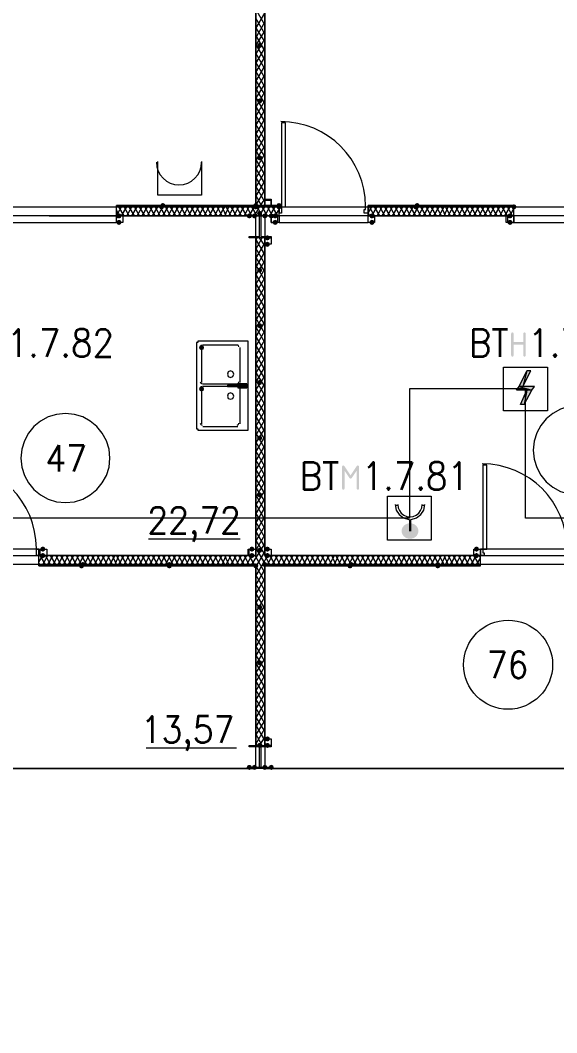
# Model space of a CAD drawing. Header units: millimetres. Extents: x 0 to 420, y 0 to 297.
# Drawn here: x 331.62 to 349.22, y 160.63 to 193.82 of the extents above; entities that cross this region are included whole.
import ezdxf

# ---------------------------------------------------------------- set-up
doc = ezdxf.new("R2010")
doc.units = ezdxf.units.MM
doc.styles.get("Standard").update_dxf_attribs({"font": 'STANDARD'})

msp = doc.modelspace()

# ---------------------------------------------------------------- hatches: boundary and pattern name
for color, points in [(7, [(339.555667, 192.997667), (339.530796, 192.937871), (339.471, 192.913), (339.411204, 192.937871), (339.386333, 192.997667), (339.411204, 193.057462), (339.471, 193.082333), (339.530796, 193.057463)]), (7, [(339.555667, 191.177333), (339.530796, 191.117537), (339.471, 191.092667), (339.411204, 191.117537), (339.386333, 191.177333), (339.411204, 191.237129), (339.471, 191.262), (339.530796, 191.237129)]), (7, [(339.555667, 189.314667), (339.530796, 189.254871), (339.471, 189.23), (339.411204, 189.254871), (339.386333, 189.314667), (339.411204, 189.374462), (339.471, 189.399333), (339.530796, 189.374463)]), (254, [(336.338333, 187.706), (336.313463, 187.646204), (336.253667, 187.621333), (336.193871, 187.646204), (336.169, 187.706), (336.193871, 187.765796), (336.253667, 187.790667), (336.313462, 187.765796)]), (254, [(336.380667, 187.748333), (336.355796, 187.688538), (336.296, 187.663667), (336.236204, 187.688538), (336.211333, 187.748333), (336.236204, 187.808129), (336.296, 187.833), (336.355796, 187.808129)]), (254, [(339.428667, 187.748333), (339.403796, 187.688538), (339.344, 187.663667), (339.284204, 187.688538), (339.259333, 187.748333), (339.284204, 187.808129), (339.344, 187.833), (339.403796, 187.808129)]), (254, [(339.428667, 187.748333), (339.403796, 187.688538), (339.344, 187.663667), (339.284204, 187.688538), (339.259333, 187.748333), (339.284204, 187.808129), (339.344, 187.833), (339.403796, 187.808129)]), (254, [(339.428667, 187.706), (339.403796, 187.646204), (339.344, 187.621333), (339.284204, 187.646204), (339.259333, 187.706), (339.284204, 187.765796), (339.344, 187.790667), (339.403796, 187.765796)]), (254, [(339.428667, 187.706), (339.403796, 187.646204), (339.344, 187.621333), (339.284204, 187.646204), (339.259333, 187.706), (339.284204, 187.765796), (339.344, 187.790667), (339.403796, 187.765796)]), (7, [(339.555667, 187.494333), (339.530796, 187.434537), (339.471, 187.409667), (339.411204, 187.434537), (339.386333, 187.494333), (339.411204, 187.554129), (339.471, 187.579), (339.530796, 187.554129)]), (254, [(340.190667, 187.748333), (340.165796, 187.688538), (340.106, 187.663667), (340.046204, 187.688538), (340.021333, 187.748333), (340.046204, 187.808129), (340.106, 187.833), (340.165796, 187.808129)]), (254, [(340.190667, 187.706), (340.165796, 187.646204), (340.106, 187.621333), (340.046204, 187.646204), (340.021333, 187.706), (340.046204, 187.765796), (340.106, 187.790667), (340.165796, 187.765796)]), (254, [(344.678, 187.706), (344.653129, 187.646204), (344.593333, 187.621333), (344.533537, 187.646204), (344.508667, 187.706), (344.533537, 187.765796), (344.593333, 187.790667), (344.653129, 187.765796)]), (254, [(344.720333, 187.748333), (344.695462, 187.688538), (344.635667, 187.663667), (344.575871, 187.688538), (344.551, 187.748333), (344.575871, 187.808129), (344.635667, 187.833), (344.695462, 187.808129)]), (254, [(347.895333, 187.706), (347.870463, 187.646204), (347.810667, 187.621333), (347.750871, 187.646204), (347.726, 187.706), (347.750871, 187.765796), (347.810667, 187.790667), (347.870462, 187.765796)]), (7, [(334.941333, 187.409667), (334.916462, 187.349871), (334.856667, 187.325), (334.796871, 187.349871), (334.772, 187.409667), (334.796871, 187.469462), (334.856667, 187.494333), (334.916462, 187.469463)]), (7, [(334.941333, 187.198), (334.916462, 187.138204), (334.856667, 187.113333), (334.796871, 187.138204), (334.772, 187.198), (334.796871, 187.257796), (334.856667, 187.282667), (334.916462, 187.257796)]), (7, [(339.217, 187.409667), (339.192129, 187.349871), (339.132333, 187.325), (339.072538, 187.349871), (339.047667, 187.409667), (339.072537, 187.469462), (339.132333, 187.494333), (339.192129, 187.469463)]), (7, [(339.386333, 187.409667), (339.361463, 187.349871), (339.301667, 187.325), (339.241871, 187.349871), (339.217, 187.409667), (339.241871, 187.469462), (339.301667, 187.494333), (339.361462, 187.469463)]), (7, [(339.725, 187.409667), (339.700129, 187.349871), (339.640333, 187.325), (339.580537, 187.349871), (339.555667, 187.409667), (339.580537, 187.469462), (339.640333, 187.494333), (339.700129, 187.469463)]), (7, [(339.936667, 187.409667), (339.911796, 187.349871), (339.852, 187.325), (339.792204, 187.349871), (339.767333, 187.409667), (339.792204, 187.469462), (339.852, 187.494333), (339.911796, 187.469463)]), (7, [(340.063667, 187.409667), (340.038796, 187.349871), (339.979, 187.325), (339.919204, 187.349871), (339.894333, 187.409667), (339.919204, 187.469462), (339.979, 187.494333), (340.038796, 187.469463)]), (7, [(340.063667, 187.198), (340.038796, 187.138204), (339.979, 187.113333), (339.919204, 187.138204), (339.894333, 187.198), (339.919204, 187.257796), (339.979, 187.282667), (340.038796, 187.257796)]), (7, [(343.238667, 187.409667), (343.213796, 187.349871), (343.154, 187.325), (343.094204, 187.349871), (343.069333, 187.409667), (343.094204, 187.469462), (343.154, 187.494333), (343.213796, 187.469463)]), (7, [(343.238667, 187.198), (343.213796, 187.138204), (343.154, 187.113333), (343.094204, 187.138204), (343.069333, 187.198), (343.094204, 187.257796), (343.154, 187.282667), (343.213796, 187.257796)]), (7, [(347.768333, 187.409667), (347.743462, 187.349871), (347.683667, 187.325), (347.623871, 187.349871), (347.599, 187.409667), (347.623871, 187.469462), (347.683667, 187.494333), (347.743462, 187.469463)]), (7, [(347.768333, 187.198), (347.743462, 187.138204), (347.683667, 187.113333), (347.623871, 187.138204), (347.599, 187.198), (347.623871, 187.257796), (347.683667, 187.282667), (347.743462, 187.257796)]), (7, [(339.809667, 186.69), (339.784796, 186.630204), (339.725, 186.605333), (339.665204, 186.630204), (339.640333, 186.69), (339.665204, 186.749796), (339.725, 186.774667), (339.784796, 186.749796)]), (7, [(339.809667, 186.478333), (339.784796, 186.418537), (339.725, 186.393667), (339.665204, 186.418537), (339.640333, 186.478333), (339.665204, 186.538129), (339.725, 186.563), (339.784796, 186.538129)]), (7, [(339.555667, 185.631667), (339.530796, 185.571871), (339.471, 185.547), (339.411204, 185.571871), (339.386333, 185.631667), (339.411204, 185.691462), (339.471, 185.716333), (339.530796, 185.691463)]), (7, [(339.555667, 183.811333), (339.530796, 183.751537), (339.471, 183.726667), (339.411204, 183.751537), (339.386333, 183.811333), (339.411204, 183.871129), (339.471, 183.896), (339.530796, 183.871129)]), (7, [(347.720708, 182.83502), (347.720708, 183.5516), (347.730698, 183.581366), (347.760946, 183.591287), (347.790712, 183.581366), (347.800634, 183.5516), (347.800634, 183.272685), (348.118685, 183.272685), (348.118685, 183.5516), (348.128607, 183.581366), (348.158372, 183.591287), (348.188414, 183.581366), (348.198611, 183.5516), (348.198611, 182.83502), (348.188414, 182.805254), (348.158372, 182.795333), (348.128607, 182.805254), (348.118685, 182.83502), (348.118685, 183.19331), (347.800634, 183.19331), (347.800634, 182.83502), (347.790712, 182.805254), (347.760946, 182.795333), (347.730698, 182.805254)]), (7, [(337.650667, 183.091667), (337.625796, 183.031871), (337.566, 183.007), (337.506204, 183.031871), (337.481333, 183.091667), (337.506204, 183.151462), (337.566, 183.176333), (337.625796, 183.151463)]), (7, [(339.555667, 181.948667), (339.530796, 181.888871), (339.471, 181.864), (339.411204, 181.888871), (339.386333, 181.948667), (339.411204, 182.008462), (339.471, 182.033333), (339.530796, 182.008463)]), (7, [(337.650667, 181.737), (337.625796, 181.677204), (337.566, 181.652333), (337.506204, 181.677204), (337.481333, 181.737), (337.506204, 181.796796), (337.566, 181.821667), (337.625796, 181.796796)]), (7, [(339.555667, 180.128333), (339.530796, 180.068537), (339.471, 180.043667), (339.411204, 180.068537), (339.386333, 180.128333), (339.411204, 180.188129), (339.471, 180.213), (339.530796, 180.188129)]), (7, [(342.692632, 179.230954), (342.722398, 179.221032), (342.73232, 179.191267), (342.73232, 178.474687), (342.722398, 178.444921), (342.692632, 178.434999), (342.662866, 178.444921), (342.652945, 178.474687), (342.652945, 179.060077), (342.490336, 178.816991), (342.453956, 178.793289), (342.416473, 178.816991), (342.254967, 179.060077), (342.254967, 178.474687), (342.245045, 178.444921), (342.21528, 178.434999), (342.185032, 178.444921), (342.175041, 178.474687), (342.175041, 179.191267), (342.185032, 179.221032), (342.21528, 179.230954), (342.250006, 179.21111), (342.453956, 178.905186), (342.659008, 179.213315)]), (7, [(339.555667, 178.265667), (339.530796, 178.205871), (339.471, 178.181), (339.411204, 178.205871), (339.386333, 178.265667), (339.411204, 178.325462), (339.471, 178.350333), (339.530796, 178.325463)]), (7, [(332.443667, 176.487667), (332.418796, 176.427871), (332.359, 176.403), (332.299204, 176.427871), (332.274333, 176.487667), (332.299204, 176.547462), (332.359, 176.572333), (332.418796, 176.547463)]), (7, [(339.301667, 176.487667), (339.276796, 176.427871), (339.217, 176.403), (339.157204, 176.427871), (339.132333, 176.487667), (339.157204, 176.547462), (339.217, 176.572333), (339.276796, 176.547463)]), (7, [(339.809667, 176.487667), (339.784796, 176.427871), (339.725, 176.403), (339.665204, 176.427871), (339.640333, 176.487667), (339.665204, 176.547462), (339.725, 176.572333), (339.784796, 176.547463)]), (7, [(346.667667, 176.487667), (346.642796, 176.427871), (346.583, 176.403), (346.523204, 176.427871), (346.498333, 176.487667), (346.523204, 176.547462), (346.583, 176.572333), (346.642796, 176.547463)]), (7, [(332.443667, 176.276), (332.418796, 176.216204), (332.359, 176.191333), (332.299204, 176.216204), (332.274333, 176.276), (332.299204, 176.335796), (332.359, 176.360667), (332.418796, 176.335796)]), (7, [(339.301667, 176.276), (339.276796, 176.216204), (339.217, 176.191333), (339.157204, 176.216204), (339.132333, 176.276), (339.157204, 176.335796), (339.217, 176.360667), (339.276796, 176.335796)]), (7, [(339.555667, 176.445333), (339.530796, 176.385537), (339.471, 176.360667), (339.411204, 176.385537), (339.386333, 176.445333), (339.411204, 176.505129), (339.471, 176.53), (339.530796, 176.505129)]), (7, [(339.809667, 176.276), (339.784796, 176.216204), (339.725, 176.191333), (339.665204, 176.216204), (339.640333, 176.276), (339.665204, 176.335796), (339.725, 176.360667), (339.784796, 176.335796)]), (7, [(346.667667, 176.276), (346.642796, 176.216204), (346.583, 176.191333), (346.523204, 176.216204), (346.498333, 176.276), (346.523204, 176.335796), (346.583, 176.360667), (346.642796, 176.335796)]), (254, [(333.713667, 175.937333), (333.688796, 175.877537), (333.629, 175.852667), (333.569204, 175.877537), (333.544333, 175.937333), (333.569204, 175.997129), (333.629, 176.022), (333.688796, 175.997129)]), (254, [(333.756, 175.979667), (333.731129, 175.919871), (333.671333, 175.895), (333.611537, 175.919871), (333.586667, 175.979667), (333.611537, 176.039462), (333.671333, 176.064333), (333.731129, 176.039463)]), (254, [(336.592333, 175.979667), (336.567462, 175.919871), (336.507667, 175.895), (336.447871, 175.919871), (336.423, 175.979667), (336.447871, 176.039462), (336.507667, 176.064333), (336.567462, 176.039463)]), (254, [(336.592333, 175.937333), (336.567462, 175.877537), (336.507667, 175.852667), (336.447871, 175.877537), (336.423, 175.937333), (336.447871, 175.997129), (336.507667, 176.022), (336.567462, 175.997129)]), (254, [(339.428667, 175.937333), (339.403796, 175.877537), (339.344, 175.852667), (339.284204, 175.877537), (339.259333, 175.937333), (339.284204, 175.997129), (339.344, 176.022), (339.403796, 175.997129)]), (254, [(339.725, 175.979667), (339.700129, 175.919871), (339.640333, 175.895), (339.580537, 175.919871), (339.555667, 175.979667), (339.580537, 176.039462), (339.640333, 176.064333), (339.700129, 176.039463)]), (254, [(339.725, 175.979667), (339.700129, 175.919871), (339.640333, 175.895), (339.580537, 175.919871), (339.555667, 175.979667), (339.580537, 176.039462), (339.640333, 176.064333), (339.700129, 176.039463)]), (254, [(342.519, 175.937333), (342.494129, 175.877537), (342.434333, 175.852667), (342.374537, 175.877537), (342.349667, 175.937333), (342.374537, 175.997129), (342.434333, 176.022), (342.494129, 175.997129)]), (254, [(342.561333, 175.979667), (342.536462, 175.919871), (342.476667, 175.895), (342.416871, 175.919871), (342.392, 175.979667), (342.416871, 176.039462), (342.476667, 176.064333), (342.536462, 176.039463)]), (254, [(345.397667, 175.979667), (345.372796, 175.919871), (345.313, 175.895), (345.253204, 175.919871), (345.228333, 175.979667), (345.253204, 176.039462), (345.313, 176.064333), (345.372796, 176.039463)]), (254, [(345.397667, 175.937333), (345.372796, 175.877537), (345.313, 175.852667), (345.253204, 175.877537), (345.228333, 175.937333), (345.253204, 175.997129), (345.313, 176.022), (345.372796, 175.997129)]), (7, [(339.555667, 174.582667), (339.530796, 174.522871), (339.471, 174.498), (339.411204, 174.522871), (339.386333, 174.582667), (339.411204, 174.642462), (339.471, 174.667333), (339.530796, 174.642463)]), (7, [(339.555667, 172.762333), (339.530796, 172.702537), (339.471, 172.677667), (339.411204, 172.702537), (339.386333, 172.762333), (339.411204, 172.822129), (339.471, 172.847), (339.530796, 172.822129)]), (7, [(339.809667, 170.264667), (339.784796, 170.204871), (339.725, 170.18), (339.665204, 170.204871), (339.640333, 170.264667), (339.665204, 170.324462), (339.725, 170.349333), (339.784796, 170.324463)]), (7, [(339.555667, 170.053), (339.530796, 169.993204), (339.471, 169.968333), (339.411204, 169.993204), (339.386333, 170.053), (339.411204, 170.112796), (339.471, 170.137667), (339.530796, 170.112796)]), (7, [(339.809667, 170.053), (339.784796, 169.993204), (339.725, 169.968333), (339.665204, 169.993204), (339.640333, 170.053), (339.665204, 170.112796), (339.725, 170.137667), (339.784796, 170.112796)]), (7, [(339.217, 169.333333), (339.192129, 169.273537), (339.132333, 169.248667), (339.072538, 169.273537), (339.047667, 169.333333), (339.072537, 169.393129), (339.132333, 169.418), (339.192129, 169.393129)]), (7, [(339.386333, 169.333333), (339.361463, 169.273537), (339.301667, 169.248667), (339.241871, 169.273537), (339.217, 169.333333), (339.241871, 169.393129), (339.301667, 169.418), (339.361462, 169.393129)]), (7, [(339.725, 169.333333), (339.700129, 169.273537), (339.640333, 169.248667), (339.580537, 169.273537), (339.555667, 169.333333), (339.580537, 169.393129), (339.640333, 169.418), (339.700129, 169.393129)]), (7, [(339.936667, 169.333333), (339.911796, 169.273537), (339.852, 169.248667), (339.792204, 169.273537), (339.767333, 169.333333), (339.792204, 169.393129), (339.852, 169.418), (339.911796, 169.393129)])]:
    msp.add_hatch(color=color).paths.add_polyline_path(points, flags=0)
h = msp.add_hatch(color=7)
h.paths.add_polyline_path([(339.344, 187.748333), (334.772, 187.748333), (339.344, 187.706)], flags=0)
h.paths.add_polyline_path([(334.772, 187.748333), (339.344, 187.706), (334.772, 187.706)], flags=0)
h = msp.add_hatch(color=7)
h.paths.add_polyline_path([(340.106, 187.748333), (339.344, 187.748333), (340.106, 187.706)], flags=0)
h.paths.add_polyline_path([(339.344, 187.748333), (340.106, 187.706), (339.344, 187.706)], flags=0)
h = msp.add_hatch(color=7)
h.paths.add_polyline_path([(347.810667, 187.748333), (343.027, 187.748333), (347.810667, 187.706)], flags=0)
h.paths.add_polyline_path([(343.027, 187.748333), (347.810667, 187.706), (343.027, 187.706)], flags=0)
h = msp.add_hatch(color=1)
h.paths.add_polyline_path([(348.361, 182.329666), (348.234, 182.329666), (348.107, 181.821666)], flags=0)
h.paths.add_polyline_path([(348.234, 182.329666), (348.107, 181.821666), (347.98, 181.821666)], flags=0)
h = msp.add_hatch(color=1)
h.paths.add_polyline_path([(348.488, 181.821666), (347.98, 181.821666), (348.403334, 181.694666)], flags=0)
h.paths.add_polyline_path([(347.98, 181.821666), (348.403334, 181.694666), (347.895334, 181.694666)], flags=0)
h = msp.add_hatch(color=1)
h.paths.add_polyline_path([(348.403334, 181.694666), (348.234, 181.694666), (348.149334, 181.228999)], flags=0)
h.paths.add_polyline_path([(348.234, 181.694666), (348.149334, 181.228999), (348.022334, 181.228999)], flags=0)
h = msp.add_hatch(color=1)
edge = h.paths.add_edge_path(flags=0)
edge.add_ellipse((344.402834, 177.080333), major_axis=(0.275167, 0), ratio=0.923077, start_angle=0, end_angle=360)
h = msp.add_hatch(color=7)
h.paths.add_polyline_path([(339.344, 175.979667), (332.232, 175.979667), (339.344, 175.937333)], flags=0)
h.paths.add_polyline_path([(332.232, 175.979667), (339.344, 175.937333), (332.232, 175.937333)], flags=0)
h = msp.add_hatch(color=7)
h.paths.add_polyline_path([(346.71, 175.979667), (339.640333, 175.979667), (346.71, 175.937333)], flags=0)
h.paths.add_polyline_path([(339.640333, 175.979667), (346.71, 175.937333), (339.640333, 175.937333)], flags=0)

# ---------------------------------------------------------------- linework, layer by layer
at = {"color": 7, "lineweight": 0}
for points in [[(339.344, 187.706), (339.344, 222.207667), (322.241333, 222.207667), (322.241333, 187.706)], [(339.640333, 187.706), (356.743, 187.706), (356.743, 222.207667), (339.640333, 222.207667)], [(340.190667, 190.457667), (340.190667, 187.706), (340.317667, 187.706), (340.317667, 190.457667)], [(339.852, 187.706), (339.640333, 187.706), (339.640333, 187.96), (339.852, 187.96)], [(339.852, 187.748333), (339.852, 187.917667), (339.640333, 187.917667), (339.640333, 187.748333)], [(339.344, 187.748333), (334.772, 187.748333), (339.344, 187.706)], [(334.772, 187.748333), (339.344, 187.706), (334.772, 187.706)], [(334.772, 187.706), (334.772, 187.748333), (339.344, 187.748333), (339.344, 187.706), (334.772, 187.706), (339.344, 187.706), (339.344, 187.748333), (334.772, 187.748333)], [(340.106, 187.748333), (339.344, 187.748333), (340.106, 187.706)], [(339.344, 187.748333), (340.106, 187.706), (339.344, 187.706)], [(340.106, 187.748333), (339.344, 187.748333), (339.344, 187.706), (340.106, 187.706)], [(340.106, 187.748333), (339.344, 187.748333), (339.344, 187.706), (340.106, 187.706)], [(340.106, 187.494333), (340.106, 187.706), (340.190667, 187.706), (340.190667, 187.621333), (340.190667, 187.494333)], [(340.106, 187.706), (340.106, 187.494333)], [(342.9, 187.494333), (342.9, 187.621333), (342.942333, 187.621333), (342.942333, 187.706), (343.027, 187.706), (343.027, 187.494333)], [(347.810667, 187.748333), (343.027, 187.748333), (347.810667, 187.706)], [(343.027, 187.748333), (347.810667, 187.706), (343.027, 187.706)], [(343.027, 187.706), (343.027, 187.748333), (347.810667, 187.748333), (347.810667, 187.706), (343.027, 187.706), (347.810667, 187.706), (347.810667, 187.748333), (343.027, 187.748333)], [(343.027, 187.706), (343.027, 187.494333)], [(322.241333, 187.409667), (322.241333, 176.276), (339.344, 176.276), (339.344, 187.409667)], [(339.852, 186.69), (339.132333, 186.69), (339.132333, 186.732333), (339.471, 186.732333), (339.471, 187.409667), (339.132333, 187.409667), (339.852, 187.409667), (339.513333, 187.409667), (339.513333, 186.732333), (339.852, 186.732333)], [(356.743, 187.409667), (339.640333, 187.409667), (339.640333, 176.276), (356.743, 176.276)], [(340.106, 187.198), (339.852, 187.198), (339.852, 187.409667), (340.106, 187.409667)], [(340.063667, 187.198), (340.063667, 187.409667), (339.852, 187.409667), (339.852, 187.198)], [(343.238667, 187.198), (343.027, 187.198), (343.027, 187.409667), (343.238667, 187.409667), (343.238667, 187.198), (343.027, 187.198), (343.027, 187.409667), (343.238667, 187.409667)], [(347.556667, 187.409667), (347.810667, 187.409667), (347.810667, 187.198), (347.556667, 187.198)], [(347.599, 187.409667), (347.599, 187.198), (347.810667, 187.198), (347.810667, 187.409667)], [(339.852, 186.478333), (339.640333, 186.478333), (339.640333, 186.69), (339.852, 186.69), (339.852, 186.478333), (339.640333, 186.478333), (339.640333, 186.69), (339.852, 186.69)], [(337.396667, 183.261), (337.396667, 180.424667), (337.439, 180.424667), (337.439, 180.382333), (337.481333, 180.382333), (339.047667, 180.382333), (339.09, 180.382333), (339.09, 180.424667), (339.09, 183.261), (339.09, 183.303333), (339.047667, 183.303333), (337.481333, 183.303333), (337.439, 183.303333), (337.439, 183.261)], [(338.624333, 182.223833), (338.59334, 182.298673), (338.5185, 182.329667), (338.44366, 182.298673), (338.412667, 182.223833), (338.44366, 182.148993), (338.5185, 182.118), (338.59334, 182.148993)], [(338.751333, 181.906333), (338.751333, 181.864), (338.878333, 181.864), (338.878333, 181.906333)], [(338.878333, 181.906333), (338.878333, 181.864), (339.005333, 181.864), (339.047667, 181.864), (339.047667, 181.821667), (339.005333, 181.821667), (338.878333, 181.821667), (338.878333, 181.779333), (339.047667, 181.779333), (339.047667, 181.906333)], [(338.455, 181.864), (338.412667, 181.864), (338.412667, 181.821667), (338.455, 181.821667), (339.005333, 181.821667), (339.047667, 181.821667), (339.047667, 181.864), (339.005333, 181.864)], [(338.624333, 181.504167), (338.59334, 181.579007), (338.5185, 181.61), (338.44366, 181.579007), (338.412667, 181.504167), (338.44366, 181.429327), (338.5185, 181.398333), (338.59334, 181.429327)], [(338.751333, 181.779333), (338.878333, 181.779333), (338.878333, 181.821667), (338.751333, 181.821667)], [(346.794667, 179.239333), (346.794667, 176.487667), (346.921667, 176.487667), (346.921667, 179.239333)], [(332.147333, 176.276), (332.147333, 176.360667), (332.147333, 176.487667), (332.232, 176.487667), (332.232, 176.276)], [(332.486, 176.276), (332.274333, 176.276), (332.274333, 176.487667), (332.486, 176.487667), (332.486, 176.276), (332.232, 176.276), (332.232, 176.487667), (332.486, 176.487667)], [(339.344, 176.276), (339.132333, 176.276), (339.132333, 176.487667), (339.344, 176.487667), (339.344, 176.276), (339.09, 176.276), (339.09, 176.487667), (339.344, 176.487667)], [(339.852, 176.276), (339.640333, 176.276), (339.640333, 176.487667), (339.852, 176.487667), (339.852, 176.276), (339.640333, 176.276), (339.640333, 176.487667), (339.852, 176.487667)], [(346.71, 176.276), (346.498333, 176.276), (346.498333, 176.487667), (346.71, 176.487667), (346.71, 176.276), (346.498333, 176.276), (346.498333, 176.487667), (346.71, 176.487667)], [(346.71, 176.276), (346.71, 176.487667), (346.794667, 176.487667), (346.794667, 176.360667), (346.837, 176.360667), (346.837, 176.276)], [(339.344, 175.979667), (332.232, 175.979667), (339.344, 175.937333)], [(332.232, 175.979667), (339.344, 175.937333), (332.232, 175.937333)], [(332.232, 175.937333), (332.232, 175.979667), (339.344, 175.979667), (339.344, 175.937333), (332.232, 175.937333), (339.344, 175.937333), (339.344, 175.979667), (332.232, 175.979667)], [(346.71, 175.979667), (339.640333, 175.979667), (346.71, 175.937333)], [(339.640333, 175.979667), (346.71, 175.937333), (339.640333, 175.937333)], [(346.71, 175.979667), (339.640333, 175.979667), (339.640333, 175.937333), (346.71, 175.937333)], [(346.71, 175.979667), (339.640333, 175.979667), (339.640333, 175.937333), (346.71, 175.937333)], [(339.852, 170.053), (339.640333, 170.053), (339.640333, 170.264667), (339.852, 170.264667), (339.852, 170.053), (339.640333, 170.053), (339.640333, 170.264667), (339.852, 170.264667)], [(339.852, 169.333333), (339.132333, 169.333333), (339.471, 169.333333), (339.471, 170.010667), (339.132333, 170.010667), (339.132333, 170.053), (339.852, 170.053), (339.852, 170.010667), (339.513333, 170.010667), (339.513333, 169.333333)]]:
    msp.add_lwpolyline(points, close=True, dxfattribs=at)
for points in [[(339.640333, 187.706), (339.640333, 204.089), (339.344, 204.089), (339.344, 187.706)], [(339.640333, 193.675), (339.344, 194.183)], [(339.344, 193.548), (339.640333, 194.056)], [(339.640333, 193.378667), (339.344, 193.886667)], [(339.344, 193.251667), (339.640333, 193.759667)], [(339.640333, 193.124667), (339.344, 193.590333)], [(339.344, 192.997667), (339.640333, 193.463333)], [(339.640333, 192.828333), (339.344, 193.336333)], [(339.344, 192.701333), (339.640333, 193.209333)], [(339.640333, 192.532), (339.344, 193.04)], [(339.344, 192.405), (339.640333, 192.913)], [(339.640333, 192.235667), (339.344, 192.743667)], [(339.344, 192.108667), (339.640333, 192.616667)], [(339.640333, 191.939333), (339.344, 192.447333)], [(339.344, 191.812333), (339.640333, 192.320333)], [(339.640333, 191.643), (339.344, 192.151)], [(339.344, 191.516), (339.640333, 192.024)], [(339.640333, 191.389), (339.344, 191.854667)], [(339.344, 191.262), (339.640333, 191.727667)], [(339.640333, 191.092667), (339.344, 191.600667)], [(339.344, 190.965667), (339.640333, 191.473667)], [(339.640333, 190.796333), (339.344, 191.304333)], [(339.344, 190.669333), (339.640333, 191.177333)], [(339.640333, 190.5), (339.344, 191.008)], [(339.344, 190.373), (339.640333, 190.881)], [(339.640333, 190.203667), (339.344, 190.711667)], [(339.344, 190.076667), (339.640333, 190.584667)], [(339.640333, 189.907333), (339.344, 190.415333)], [(339.344, 189.780333), (339.640333, 190.288333)], [(342.942333, 187.727167), (342.928018, 188.010675), (342.886, 188.285994), (342.817674, 188.551728), (342.724432, 188.806485), (342.60767, 189.04887), (342.468781, 189.277491), (342.309158, 189.490952), (342.130195, 189.687861), (341.933286, 189.866824), (341.719824, 190.026448), (341.491204, 190.165337), (341.248818, 190.282099), (340.994061, 190.37534), (340.728327, 190.443666), (340.453009, 190.485684), (340.1695, 190.5)], [(339.640333, 189.611), (339.344, 190.119)], [(339.344, 189.484), (339.640333, 189.992)], [(339.640333, 189.357), (339.344, 189.822667)], [(339.344, 189.23), (339.640333, 189.695667)], [(339.640333, 189.060667), (339.344, 189.568667)], [(339.344, 188.933667), (339.640333, 189.441667)], [(339.640333, 188.764333), (339.344, 189.272333)], [(339.344, 188.637333), (339.640333, 189.145333)], [(339.640333, 188.468), (339.344, 188.976)], [(339.344, 188.341), (339.640333, 188.849)], [(339.640333, 188.171667), (339.344, 188.679667)], [(339.344, 188.044667), (339.640333, 188.552667)], [(339.640333, 187.875333), (339.344, 188.383333)], [(339.344, 187.748333), (339.640333, 188.256333)], [(339.555667, 187.706), (339.344, 188.087)], [(339.471, 187.706), (339.640333, 187.96)], [(339.725, 187.917667), (339.725, 187.96)], [(339.344, 187.706), (334.772, 187.706), (339.344, 187.748333), (334.772, 187.748333)], [(334.772, 187.663667), (334.772, 187.706)], [(334.772, 187.409667), (334.941333, 187.706)], [(334.772, 187.409667), (334.772, 187.706)], [(334.772, 187.409667), (334.772, 187.706)], [(339.344, 187.706), (334.772, 187.706)], [(334.856667, 187.409667), (334.772, 187.621333)], [(335.026, 187.409667), (334.856667, 187.706)], [(334.941333, 187.409667), (335.110667, 187.706)], [(335.195333, 187.409667), (335.026, 187.706)], [(335.110667, 187.409667), (335.28, 187.706)], [(335.364667, 187.409667), (335.195333, 187.706)], [(335.28, 187.409667), (335.449333, 187.706)], [(335.534, 187.409667), (335.364667, 187.706)], [(335.449333, 187.409667), (335.618667, 187.706)], [(335.703333, 187.409667), (335.534, 187.706)], [(335.618667, 187.409667), (335.788, 187.706)], [(335.872667, 187.409667), (335.703333, 187.706)], [(335.788, 187.409667), (335.957333, 187.706)], [(336.042, 187.409667), (335.872667, 187.706)], [(335.957333, 187.409667), (336.126667, 187.706)], [(336.211333, 187.409667), (336.042, 187.706)], [(336.126667, 187.409667), (336.296, 187.706)], [(336.380667, 187.409667), (336.211333, 187.706)], [(336.296, 187.409667), (336.465333, 187.706)], [(336.55, 187.409667), (336.380667, 187.706)], [(336.465333, 187.409667), (336.634667, 187.706)], [(336.719333, 187.409667), (336.55, 187.706)], [(336.634667, 187.409667), (336.804, 187.706)], [(336.888667, 187.409667), (336.719333, 187.706)], [(336.804, 187.409667), (336.973333, 187.706)], [(337.058, 187.409667), (336.888667, 187.706)], [(336.973333, 187.409667), (337.142667, 187.706)], [(337.227333, 187.409667), (337.058, 187.706)], [(337.142667, 187.409667), (337.312, 187.706)], [(337.396667, 187.409667), (337.227333, 187.706)], [(337.312, 187.409667), (337.481333, 187.706)], [(337.566, 187.409667), (337.396667, 187.706)], [(337.481333, 187.409667), (337.650667, 187.706)], [(337.735333, 187.409667), (337.566, 187.706)], [(337.650667, 187.409667), (337.82, 187.706)], [(337.904667, 187.409667), (337.735333, 187.706)], [(337.82, 187.409667), (337.989333, 187.706)], [(338.074, 187.409667), (337.904667, 187.706)], [(337.989333, 187.409667), (338.158667, 187.706)], [(338.243333, 187.409667), (338.074, 187.706)], [(338.158667, 187.409667), (338.328, 187.706)], [(338.370333, 187.409667), (338.243333, 187.706)], [(338.328, 187.409667), (338.455, 187.706)], [(338.539667, 187.409667), (338.370333, 187.706)], [(338.455, 187.409667), (338.624333, 187.706)], [(338.709, 187.409667), (338.539667, 187.706)], [(338.624333, 187.409667), (338.793667, 187.706)], [(338.878333, 187.409667), (338.709, 187.706)], [(338.793667, 187.409667), (338.963, 187.706)], [(339.047667, 187.409667), (338.878333, 187.706)], [(338.963, 187.409667), (339.132333, 187.706)], [(339.217, 187.409667), (339.047667, 187.706)], [(339.132333, 187.409667), (339.301667, 187.706)], [(339.386333, 187.409667), (339.217, 187.706)], [(339.301667, 187.409667), (339.471, 187.706)], [(339.386333, 187.706), (339.344, 187.833)], [(340.106, 187.748333), (339.344, 187.748333), (340.106, 187.748333), (339.344, 187.706)], [(339.555667, 187.409667), (339.386333, 187.706)], [(339.471, 187.409667), (339.640333, 187.706)], [(339.725, 187.409667), (339.555667, 187.706)], [(339.640333, 187.409667), (339.809667, 187.706)], [(340.106, 187.706), (339.640333, 187.706)], [(339.725, 187.706), (339.725, 187.748333)], [(339.894333, 187.409667), (339.725, 187.706)], [(339.809667, 187.409667), (339.979, 187.706)], [(340.063667, 187.409667), (339.894333, 187.706)], [(339.979, 187.409667), (340.106, 187.621333)], [(340.106, 187.663667), (340.063667, 187.706)], [(340.106, 187.409667), (340.106, 187.494333), (340.106, 187.706)], [(347.810667, 187.706), (343.027, 187.706), (347.810667, 187.748333), (343.027, 187.748333)], [(343.027, 187.494333), (343.154, 187.706)], [(343.027, 187.409667), (343.027, 187.494333), (343.027, 187.706)], [(347.810667, 187.706), (343.027, 187.706)], [(343.069333, 187.409667), (343.027, 187.536667)], [(343.238667, 187.409667), (343.069333, 187.706)], [(343.154, 187.409667), (343.323333, 187.706)], [(343.408, 187.409667), (343.238667, 187.706)], [(343.323333, 187.409667), (343.492667, 187.706)], [(343.577333, 187.409667), (343.408, 187.706)], [(343.492667, 187.409667), (343.662, 187.706)], [(343.746667, 187.409667), (343.577333, 187.706)], [(343.662, 187.409667), (343.831333, 187.706)], [(343.916, 187.409667), (343.746667, 187.706)], [(343.831333, 187.409667), (344.000667, 187.706)], [(344.085333, 187.409667), (343.916, 187.706)], [(344.000667, 187.409667), (344.17, 187.706)], [(344.254667, 187.409667), (344.085333, 187.706)], [(344.17, 187.409667), (344.339333, 187.706)], [(344.424, 187.409667), (344.254667, 187.706)], [(344.339333, 187.409667), (344.508667, 187.706)], [(344.593333, 187.409667), (344.424, 187.706)], [(344.508667, 187.409667), (344.678, 187.706)], [(344.762667, 187.409667), (344.593333, 187.706)], [(344.678, 187.409667), (344.847333, 187.706)], [(344.932, 187.409667), (344.762667, 187.706)], [(344.847333, 187.409667), (345.016667, 187.706)], [(345.101333, 187.409667), (344.932, 187.706)], [(345.016667, 187.409667), (345.186, 187.706)], [(345.270667, 187.409667), (345.101333, 187.706)], [(345.186, 187.409667), (345.355333, 187.706)], [(345.44, 187.409667), (345.270667, 187.706)], [(345.355333, 187.409667), (345.524667, 187.706)], [(345.567, 187.409667), (345.44, 187.706)], [(345.524667, 187.409667), (345.651667, 187.706)], [(345.736333, 187.409667), (345.567, 187.706)], [(345.651667, 187.409667), (345.821, 187.706)], [(345.905667, 187.409667), (345.736333, 187.706)], [(345.821, 187.409667), (345.990333, 187.706)], [(346.075, 187.409667), (345.905667, 187.706)], [(345.990333, 187.409667), (346.159667, 187.706)], [(346.244333, 187.409667), (346.075, 187.706)], [(346.159667, 187.409667), (346.329, 187.706)], [(346.413667, 187.409667), (346.244333, 187.706)], [(346.329, 187.409667), (346.498333, 187.706)], [(346.583, 187.409667), (346.413667, 187.706)], [(346.498333, 187.409667), (346.667667, 187.706)], [(346.752333, 187.409667), (346.583, 187.706)], [(346.667667, 187.409667), (346.837, 187.706)], [(346.921667, 187.409667), (346.752333, 187.706)], [(346.837, 187.409667), (347.006333, 187.706)], [(347.091, 187.409667), (346.921667, 187.706)], [(347.006333, 187.409667), (347.175667, 187.706)], [(347.260333, 187.409667), (347.091, 187.706)], [(347.175667, 187.409667), (347.345, 187.706)], [(347.429667, 187.409667), (347.260333, 187.706)], [(347.345, 187.409667), (347.514333, 187.706)], [(347.599, 187.409667), (347.429667, 187.706)], [(347.514333, 187.409667), (347.683667, 187.706)], [(347.768333, 187.409667), (347.599, 187.706)], [(347.683667, 187.409667), (347.810667, 187.663667)], [(347.810667, 187.663667), (347.768333, 187.706)], [(347.810667, 187.409667), (347.810667, 187.706)], [(347.810667, 187.409667), (347.810667, 187.706)], [(332.570667, 187.409667), (330.411667, 187.409667), (330.411667, 187.325)], [(330.411667, 187.325), (330.411667, 187.198), (332.570667, 187.198)], [(332.570667, 187.409667), (334.772, 187.409667), (334.983667, 187.409667), (334.983667, 187.198), (334.772, 187.198), (334.772, 187.409667), (334.983667, 187.409667), (334.983667, 187.198), (334.772, 187.198), (334.772, 187.409667), (334.772, 187.325)], [(332.570667, 187.198), (334.772, 187.198), (334.772, 187.325)], [(334.772, 187.409667), (340.106, 187.409667)], [(339.471, 186.69), (339.471, 187.409667)], [(340.106, 187.409667), (340.106, 187.494333)], [(341.545333, 187.409667), (340.106, 187.409667), (340.106, 187.325)], [(340.106, 187.325), (340.106, 187.198), (341.545333, 187.198)], [(343.027, 187.325), (343.027, 187.409667), (341.545333, 187.409667)], [(341.545333, 187.198), (343.027, 187.198), (343.027, 187.325)], [(343.027, 187.409667), (343.027, 187.494333)], [(343.027, 187.409667), (347.810667, 187.409667)], [(349.969667, 187.409667), (347.810667, 187.409667), (347.810667, 187.325)], [(347.810667, 187.325), (347.810667, 187.198), (349.969667, 187.198)], [(339.132333, 186.69), (339.132333, 186.732333)], [(339.301667, 186.69), (339.301667, 186.732333)], [(339.344, 186.605333), (339.386333, 186.69)], [(339.344, 186.309), (339.555667, 186.69)], [(339.640333, 176.276), (339.640333, 186.69), (339.344, 186.69), (339.344, 176.276)], [(339.640333, 186.139667), (339.344, 186.647667)], [(339.640333, 186.436), (339.471, 186.69)], [(339.640333, 186.69), (339.640333, 186.732333)], [(339.852, 186.69), (339.852, 186.732333)], [(339.344, 186.012667), (339.640333, 186.520667)], [(339.640333, 185.843333), (339.344, 186.351333)], [(339.344, 185.716333), (339.640333, 186.224333)], [(339.640333, 185.589333), (339.344, 186.055)], [(339.344, 185.462333), (339.640333, 185.928)], [(339.640333, 185.293), (339.344, 185.801)], [(339.344, 185.166), (339.640333, 185.674)], [(339.640333, 184.996667), (339.344, 185.504667)], [(339.344, 184.869667), (339.640333, 185.377667)], [(339.640333, 184.700333), (339.344, 185.208333)], [(339.344, 184.573333), (339.640333, 185.081333)], [(339.640333, 184.404), (339.344, 184.912)], [(339.344, 184.277), (339.640333, 184.785)], [(339.640333, 184.107667), (339.344, 184.615667)], [(339.344, 183.980667), (339.640333, 184.488667)], [(339.640333, 183.853667), (339.344, 184.319333)], [(339.344, 183.726667), (339.640333, 184.192333)], [(339.640333, 183.557333), (339.344, 184.065333)], [(339.344, 183.430333), (339.640333, 183.938333)], [(339.640333, 183.261), (339.344, 183.769)], [(339.344, 183.134), (339.640333, 183.642)], [(339.640333, 182.964667), (339.344, 183.472667)], [(339.344, 182.837667), (339.640333, 183.345667)], [(337.587167, 183.176333), (337.542272, 183.157728), (337.523667, 183.112833)], [(337.566, 183.091667), (337.566, 181.948667)], [(338.751333, 183.176333), (337.608333, 183.176333)], [(338.793667, 183.112833), (338.775061, 183.157728), (338.730167, 183.176333)], [(338.836, 181.948667), (338.836, 183.091667)], [(339.640333, 182.668333), (339.344, 183.176333)], [(339.344, 182.541333), (339.640333, 183.049333)], [(339.640333, 182.372), (339.344, 182.88)], [(339.344, 182.245), (339.640333, 182.753)], [(339.640333, 182.075667), (339.344, 182.583667)], [(339.344, 181.948667), (339.640333, 182.456667)], [(339.640333, 181.821667), (339.344, 182.287333)], [(347.472, 182.456666), (348.911334, 182.456666)], [(337.523667, 181.969833), (337.542272, 181.924939), (337.587167, 181.906333)], [(337.608333, 181.906333), (338.751333, 181.906333)], [(338.730167, 181.906333), (338.775061, 181.924939), (338.793667, 181.969833)], [(339.344, 181.694667), (339.640333, 182.160333)], [(339.640333, 181.525333), (339.344, 182.033333)], [(339.344, 181.398333), (339.640333, 181.906333)], [(337.587167, 181.821667), (337.542272, 181.803061), (337.523667, 181.758167)], [(337.566, 181.737), (337.566, 180.594)], [(338.751333, 181.821667), (337.608333, 181.821667)], [(338.793667, 181.758167), (338.775061, 181.803061), (338.730167, 181.821667)], [(338.836, 180.594), (338.836, 181.737)], [(339.640333, 181.229), (339.344, 181.737)], [(339.344, 181.102), (339.640333, 181.61)], [(339.640333, 180.932667), (339.344, 181.440667)], [(339.344, 180.805667), (339.640333, 181.313667)], [(334.560333, 179.472167), (334.530661, 179.76651), (334.445561, 180.040662), (334.310905, 180.288749), (334.132566, 180.504899), (333.916416, 180.683238), (333.668329, 180.817894), (333.394177, 180.902995), (333.099833, 180.932667), (332.80549, 180.902995), (332.531338, 180.817894), (332.283251, 180.683238), (332.067101, 180.504899), (331.888762, 180.288749), (331.754106, 180.040662), (331.669005, 179.76651), (331.639333, 179.472167)], [(339.640333, 180.636333), (339.344, 181.144333)], [(339.344, 180.509333), (339.640333, 181.017333)], [(351.366667, 179.726167), (351.336995, 180.02051), (351.251894, 180.294662), (351.117238, 180.542749), (350.938899, 180.758899), (350.722749, 180.937238), (350.474662, 181.071894), (350.20051, 181.156995), (349.906167, 181.186667), (349.611823, 181.156995), (349.337671, 181.071894), (349.089584, 180.937238), (348.873434, 180.758899), (348.695095, 180.542749), (348.560439, 180.294662), (348.475339, 180.02051), (348.445667, 179.726167)], [(337.523667, 180.615167), (337.542272, 180.570272), (337.587167, 180.551667)], [(338.730167, 180.551667), (338.775061, 180.570272), (338.793667, 180.615167)], [(339.640333, 180.34), (339.344, 180.848)], [(339.344, 180.213), (339.640333, 180.721)], [(339.640333, 180.086), (339.344, 180.551667)], [(337.608333, 180.509333), (338.751333, 180.509333)], [(339.344, 179.959), (339.640333, 180.424667)], [(339.640333, 179.789667), (339.344, 180.297667)], [(339.344, 179.662667), (339.640333, 180.170667)], [(339.640333, 179.493333), (339.344, 180.001333)], [(339.344, 179.366333), (339.640333, 179.874333)], [(339.640333, 179.197), (339.344, 179.705)], [(339.344, 179.07), (339.640333, 179.578)], [(348.445667, 179.726167), (348.475339, 179.431823), (348.560439, 179.157671), (348.695095, 178.909584), (348.873434, 178.693434), (349.089584, 178.515095), (349.337671, 178.380439), (349.611823, 178.295339), (349.906167, 178.265667), (350.20051, 178.295339), (350.474662, 178.380439), (350.722749, 178.515095), (350.938899, 178.693434), (351.117238, 178.909584), (351.251894, 179.157671), (351.336995, 179.431823), (351.366667, 179.726167)], [(332.147333, 176.508833), (332.133018, 176.792342), (332.091, 177.06766), (332.022674, 177.333395), (331.929432, 177.588151), (331.81267, 177.830537), (331.673781, 178.059157), (331.514158, 178.272619), (331.335195, 178.469528), (331.138286, 178.648491), (330.924824, 178.808114), (330.696204, 178.947004), (330.453818, 179.063766), (330.199061, 179.157007), (329.933327, 179.225333), (329.658009, 179.267351), (329.3745, 179.281667)], [(331.639333, 179.472167), (331.669005, 179.177823), (331.754106, 178.903671), (331.888762, 178.655584), (332.067101, 178.439434), (332.283251, 178.261095), (332.531338, 178.126439), (332.80549, 178.041339), (333.099833, 178.011667), (333.394177, 178.041339), (333.668329, 178.126439), (333.916416, 178.261095), (334.132566, 178.439434), (334.310905, 178.655584), (334.445561, 178.903671), (334.530661, 179.177823), (334.560333, 179.472167)], [(339.640333, 178.900667), (339.344, 179.408667)], [(339.344, 178.773667), (339.640333, 179.281667)], [(349.546333, 176.508833), (349.532018, 176.792342), (349.49, 177.06766), (349.421674, 177.333395), (349.328432, 177.588151), (349.21167, 177.830537), (349.072781, 178.059157), (348.913158, 178.272619), (348.734195, 178.469528), (348.537286, 178.648491), (348.323824, 178.808114), (348.095204, 178.947004), (347.852818, 179.063766), (347.598061, 179.157007), (347.332327, 179.225333), (347.057009, 179.267351), (346.7735, 179.281667)], [(339.640333, 178.604333), (339.344, 179.112333)], [(339.344, 178.477333), (339.640333, 178.985333)], [(339.640333, 178.308), (339.344, 178.816)], [(339.344, 178.181), (339.640333, 178.689)], [(339.640333, 178.054), (339.344, 178.519667)], [(339.344, 177.927), (339.640333, 178.392667)], [(339.640333, 177.757667), (339.344, 178.265667)], [(339.344, 177.630667), (339.640333, 178.138667)], [(339.640333, 177.461333), (339.344, 177.969333)], [(343.662, 178.223333), (345.101334, 178.223333)], [(339.344, 177.334333), (339.640333, 177.842333)], [(339.640333, 177.165), (339.344, 177.673)], [(339.344, 177.038), (339.640333, 177.546)], [(339.640333, 176.868667), (339.344, 177.376667)], [(339.344, 176.741667), (339.640333, 177.249667)], [(339.640333, 176.572333), (339.344, 177.080333)], [(339.344, 176.445333), (339.640333, 176.953333)], [(335.830333, 176.826333), (338.836, 176.826333)], [(339.640333, 176.318333), (339.344, 176.784)], [(339.344, 176.191333), (339.640333, 176.657)], [(332.232, 176.403), (332.232, 176.487667), (330.792667, 176.487667)], [(330.792667, 176.276), (332.232, 176.276), (332.232, 176.403)], [(332.232, 176.064333), (332.359, 176.276)], [(332.232, 175.979667), (332.232, 176.276)], [(332.232, 175.979667), (332.232, 176.276)], [(339.344, 176.276), (332.232, 176.276)], [(332.443667, 175.979667), (332.274333, 176.276)], [(332.359, 175.979667), (332.528333, 176.276)], [(332.613, 175.979667), (332.443667, 176.276)], [(332.528333, 175.979667), (332.697667, 176.276)], [(332.782333, 175.979667), (332.613, 176.276)], [(332.697667, 175.979667), (332.867, 176.276)], [(332.951667, 175.979667), (332.782333, 176.276)], [(332.867, 175.979667), (333.036333, 176.276)], [(333.121, 175.979667), (332.951667, 176.276)], [(333.036333, 175.979667), (333.205667, 176.276)], [(333.290333, 175.979667), (333.121, 176.276)], [(333.205667, 175.979667), (333.375, 176.276)], [(333.459667, 175.979667), (333.290333, 176.276)], [(333.375, 175.979667), (333.544333, 176.276)], [(333.629, 175.979667), (333.459667, 176.276)], [(333.544333, 175.979667), (333.713667, 176.276)], [(333.798333, 175.979667), (333.629, 176.276)], [(333.713667, 175.979667), (333.883, 176.276)], [(333.967667, 175.979667), (333.798333, 176.276)], [(333.883, 175.979667), (334.052333, 176.276)], [(334.137, 175.979667), (333.967667, 176.276)], [(334.052333, 175.979667), (334.221667, 176.276)], [(334.306333, 175.979667), (334.137, 176.276)], [(334.221667, 175.979667), (334.391, 176.276)], [(334.475667, 175.979667), (334.306333, 176.276)], [(334.391, 175.979667), (334.560333, 176.276)], [(334.645, 175.979667), (334.475667, 176.276)], [(334.560333, 175.979667), (334.729667, 176.276)], [(334.772, 175.979667), (334.645, 176.276)], [(334.729667, 175.979667), (334.856667, 176.276)], [(334.941333, 175.979667), (334.772, 176.276)], [(334.856667, 175.979667), (335.026, 176.276)], [(335.110667, 175.979667), (334.941333, 176.276)], [(335.026, 175.979667), (335.195333, 176.276)], [(335.28, 175.979667), (335.110667, 176.276)], [(335.195333, 175.979667), (335.364667, 176.276)], [(335.449333, 175.979667), (335.28, 176.276)], [(335.364667, 175.979667), (335.534, 176.276)], [(335.618667, 175.979667), (335.449333, 176.276)], [(335.534, 175.979667), (335.703333, 176.276)], [(335.788, 175.979667), (335.618667, 176.276)], [(335.703333, 175.979667), (335.872667, 176.276)], [(335.957333, 175.979667), (335.788, 176.276)], [(335.872667, 175.979667), (336.042, 176.276)], [(336.126667, 175.979667), (335.957333, 176.276)], [(336.042, 175.979667), (336.211333, 176.276)], [(336.296, 175.979667), (336.126667, 176.276)], [(336.211333, 175.979667), (336.380667, 176.276)], [(336.465333, 175.979667), (336.296, 176.276)], [(336.380667, 175.979667), (336.55, 176.276)], [(336.634667, 175.979667), (336.465333, 176.276)], [(336.55, 175.979667), (336.719333, 176.276)], [(336.804, 175.979667), (336.634667, 176.276)], [(336.719333, 175.979667), (336.888667, 176.276)], [(336.973333, 175.979667), (336.804, 176.276)], [(336.888667, 175.979667), (337.058, 176.276)], [(337.142667, 175.979667), (336.973333, 176.276)], [(337.058, 175.979667), (337.227333, 176.276)], [(337.312, 175.979667), (337.142667, 176.276)], [(337.227333, 175.979667), (337.396667, 176.276)], [(337.481333, 175.979667), (337.312, 176.276)], [(337.396667, 175.979667), (337.566, 176.276)], [(337.650667, 175.979667), (337.481333, 176.276)], [(337.566, 175.979667), (337.735333, 176.276)], [(337.82, 175.979667), (337.650667, 176.276)], [(337.735333, 175.979667), (337.904667, 176.276)], [(337.989333, 175.979667), (337.82, 176.276)], [(337.904667, 175.979667), (338.074, 176.276)], [(338.158667, 175.979667), (337.989333, 176.276)], [(338.074, 175.979667), (338.243333, 176.276)], [(338.328, 175.979667), (338.158667, 176.276)], [(338.243333, 175.979667), (338.370333, 176.276)], [(338.455, 175.979667), (338.328, 176.276)], [(338.370333, 175.979667), (338.539667, 176.276)], [(338.624333, 175.979667), (338.455, 176.276)], [(338.539667, 175.979667), (338.709, 176.276)], [(338.793667, 175.979667), (338.624333, 176.276)], [(338.709, 175.979667), (338.878333, 176.276)], [(338.963, 175.979667), (338.793667, 176.276)], [(338.878333, 175.979667), (339.047667, 176.276)], [(339.132333, 175.979667), (338.963, 176.276)], [(339.047667, 175.979667), (339.217, 176.276)], [(339.301667, 175.979667), (339.132333, 176.276)], [(339.344, 176.233667), (339.301667, 176.276)], [(339.640333, 176.022), (339.344, 176.53)], [(339.344, 175.895), (339.640333, 176.403)], [(339.640333, 176.106667), (339.725, 176.276)], [(339.809667, 175.979667), (339.640333, 176.276)], [(346.71, 176.276), (339.640333, 176.276)], [(339.725, 175.979667), (339.894333, 176.276)], [(339.979, 175.979667), (339.809667, 176.276)], [(339.894333, 175.979667), (340.063667, 176.276)], [(340.148333, 175.979667), (339.979, 176.276)], [(340.063667, 175.979667), (340.233, 176.276)], [(340.317667, 175.979667), (340.148333, 176.276)], [(340.233, 175.979667), (340.402333, 176.276)], [(340.487, 175.979667), (340.317667, 176.276)], [(340.402333, 175.979667), (340.571667, 176.276)], [(340.656333, 175.979667), (340.487, 176.276)], [(340.571667, 175.979667), (340.741, 176.276)], [(340.825667, 175.979667), (340.656333, 176.276)], [(340.741, 175.979667), (340.910333, 176.276)], [(340.995, 175.979667), (340.825667, 176.276)], [(340.910333, 175.979667), (341.079667, 176.276)], [(341.164333, 175.979667), (340.995, 176.276)], [(341.079667, 175.979667), (341.249, 176.276)], [(341.333667, 175.979667), (341.164333, 176.276)], [(341.249, 175.979667), (341.418333, 176.276)], [(341.503, 175.979667), (341.333667, 176.276)], [(341.418333, 175.979667), (341.587667, 176.276)], [(341.672333, 175.979667), (341.503, 176.276)], [(341.587667, 175.979667), (341.757, 176.276)], [(341.841667, 175.979667), (341.672333, 176.276)], [(341.757, 175.979667), (341.926333, 176.276)], [(341.968667, 175.979667), (341.841667, 176.276)], [(341.926333, 175.979667), (342.053333, 176.276)], [(342.138, 175.979667), (341.968667, 176.276)], [(342.053333, 175.979667), (342.222667, 176.276)], [(342.307333, 175.979667), (342.138, 176.276)], [(342.222667, 175.979667), (342.392, 176.276)], [(342.476667, 175.979667), (342.307333, 176.276)], [(342.392, 175.979667), (342.561333, 176.276)], [(342.646, 175.979667), (342.476667, 176.276)], [(342.561333, 175.979667), (342.730667, 176.276)], [(342.815333, 175.979667), (342.646, 176.276)], [(342.730667, 175.979667), (342.9, 176.276)], [(342.984667, 175.979667), (342.815333, 176.276)], [(342.9, 175.979667), (343.069333, 176.276)], [(343.154, 175.979667), (342.984667, 176.276)], [(343.069333, 175.979667), (343.238667, 176.276)], [(343.323333, 175.979667), (343.154, 176.276)], [(343.238667, 175.979667), (343.408, 176.276)], [(343.492667, 175.979667), (343.323333, 176.276)], [(343.408, 175.979667), (343.577333, 176.276)], [(343.662, 175.979667), (343.492667, 176.276)], [(343.577333, 175.979667), (343.746667, 176.276)], [(343.831333, 175.979667), (343.662, 176.276)], [(343.746667, 175.979667), (343.916, 176.276)], [(344.000667, 175.979667), (343.831333, 176.276)], [(343.916, 175.979667), (344.085333, 176.276)], [(344.17, 175.979667), (344.000667, 176.276)], [(344.085333, 175.979667), (344.254667, 176.276)], [(344.339333, 175.979667), (344.17, 176.276)], [(344.254667, 175.979667), (344.424, 176.276)], [(344.508667, 175.979667), (344.339333, 176.276)], [(344.424, 175.979667), (344.593333, 176.276)], [(344.678, 175.979667), (344.508667, 176.276)], [(344.593333, 175.979667), (344.762667, 176.276)], [(344.847333, 175.979667), (344.678, 176.276)], [(344.762667, 175.979667), (344.932, 176.276)], [(345.016667, 175.979667), (344.847333, 176.276)], [(344.932, 175.979667), (345.101333, 176.276)], [(345.186, 175.979667), (345.016667, 176.276)], [(345.101333, 175.979667), (345.270667, 176.276)], [(345.355333, 175.979667), (345.186, 176.276)], [(345.270667, 175.979667), (345.44, 176.276)], [(345.524667, 175.979667), (345.355333, 176.276)], [(345.44, 175.979667), (345.567, 176.276)], [(345.651667, 175.979667), (345.524667, 176.276)], [(345.567, 175.979667), (345.736333, 176.276)], [(345.821, 175.979667), (345.651667, 176.276)], [(345.736333, 175.979667), (345.905667, 176.276)], [(345.990333, 175.979667), (345.821, 176.276)], [(345.905667, 175.979667), (346.075, 176.276)], [(346.159667, 175.979667), (345.990333, 176.276)], [(346.075, 175.979667), (346.244333, 176.276)], [(346.329, 175.979667), (346.159667, 176.276)], [(346.244333, 175.979667), (346.413667, 176.276)], [(346.498333, 175.979667), (346.329, 176.276)], [(346.413667, 175.979667), (346.583, 176.276)], [(346.667667, 175.979667), (346.498333, 176.276)], [(346.71, 176.191333), (346.667667, 176.276)], [(348.191667, 176.487667), (346.71, 176.487667), (346.71, 176.403)], [(346.71, 176.403), (346.71, 176.276), (348.191667, 176.276)], [(346.71, 175.979667), (346.71, 176.276)], [(346.71, 175.979667), (346.71, 176.276)], [(349.631, 176.403), (349.631, 176.487667), (348.191667, 176.487667)], [(348.191667, 176.276), (349.631, 176.276), (349.631, 176.403)], [(332.274333, 175.979667), (332.232, 176.022)], [(339.344, 175.937333), (332.232, 175.937333), (339.344, 175.979667), (332.232, 175.979667)], [(332.232, 175.979667), (339.344, 175.979667)], [(339.217, 175.979667), (339.344, 176.191333)], [(339.640333, 175.725667), (339.344, 176.233667)], [(339.344, 175.598667), (339.640333, 176.106667)], [(339.344, 175.979667), (339.344, 170.053), (339.640333, 170.053)], [(339.640333, 175.429333), (339.344, 175.937333)], [(339.640333, 175.979667), (339.640333, 176.022)], [(346.71, 175.979667), (339.640333, 175.979667), (346.71, 175.979667), (339.640333, 175.937333)], [(339.640333, 175.979667), (346.71, 175.979667)], [(339.640333, 170.053), (339.640333, 175.979667)], [(346.583, 175.979667), (346.71, 176.191333)], [(339.344, 175.302333), (339.640333, 175.810333)], [(339.640333, 175.133), (339.344, 175.641)], [(339.344, 175.006), (339.640333, 175.514)], [(339.640333, 174.836667), (339.344, 175.344667)], [(339.344, 174.709667), (339.640333, 175.217667)], [(339.640333, 174.540333), (339.344, 175.048333)], [(339.344, 174.413333), (339.640333, 174.921333)], [(339.640333, 174.286333), (339.344, 174.752)], [(339.344, 174.159333), (339.640333, 174.625)], [(339.640333, 173.99), (339.344, 174.498)], [(339.344, 173.863), (339.640333, 174.371)], [(339.640333, 173.693667), (339.344, 174.201667)], [(339.344, 173.566667), (339.640333, 174.074667)], [(339.640333, 173.397333), (339.344, 173.905333)], [(339.344, 173.270333), (339.640333, 173.778333)], [(339.640333, 173.101), (339.344, 173.609)], [(339.344, 172.974), (339.640333, 173.482)], [(339.640333, 172.804667), (339.344, 173.312667)], [(339.344, 172.677667), (339.640333, 173.185667)], [(339.640333, 172.550667), (339.344, 173.016333)], [(339.344, 172.423667), (339.640333, 172.889333)], [(339.640333, 172.254333), (339.344, 172.762333)], [(339.344, 172.127333), (339.640333, 172.635333)], [(339.640333, 171.958), (339.344, 172.466)], [(339.344, 171.831), (339.640333, 172.339)], [(339.640333, 171.661667), (339.344, 172.169667)], [(339.344, 171.534667), (339.640333, 172.042667)], [(339.640333, 171.365333), (339.344, 171.873333)], [(339.344, 171.238333), (339.640333, 171.746333)], [(339.640333, 171.069), (339.344, 171.577)], [(339.344, 170.942), (339.640333, 171.45)], [(339.640333, 170.772667), (339.344, 171.280667)], [(339.344, 170.645667), (339.640333, 171.153667)], [(339.640333, 170.518667), (339.344, 170.984333)], [(339.344, 170.391667), (339.640333, 170.857333)], [(339.640333, 170.222333), (339.344, 170.730333)], [(339.344, 170.095333), (339.640333, 170.603333)], [(339.555667, 170.053), (339.344, 170.434)], [(339.471, 170.053), (339.640333, 170.307)], [(335.745667, 169.968333), (338.709, 169.968333)], [(339.132333, 170.010667), (339.132333, 170.053)], [(339.301667, 170.010667), (339.301667, 170.053)], [(339.386333, 170.053), (339.344, 170.137667)], [(339.471, 169.333333), (339.471, 170.053)], [(339.640333, 170.010667), (339.640333, 170.053)], [(339.852, 170.010667), (339.852, 170.053)]]:
    msp.add_lwpolyline(points, dxfattribs=at)
at = {"color": 1, "lineweight": 0}
for points in [[(370.924667, 202.649666), (370.924667, 181.736999), (365.294334, 181.736999), (361.992334, 181.736999), (361.992334, 177.503666), (348.191667, 177.503666), (348.191667, 181.736999), (347.472, 181.736999), (344.381667, 181.736999), (344.381667, 178.223333), (344.381667, 177.503666), (343.662, 177.503666), (330.792667, 177.503666)], [(343.916, 177.949614), (343.950156, 177.768771), (344.045101, 177.617964), (344.187838, 177.511273), (344.365369, 177.46278)], [(343.916, 177.926999), (344.000667, 177.926999)], [(344.000671, 177.949825), (344.014236, 177.84457), (344.054006, 177.748049), (344.117263, 177.664998), (344.201289, 177.600152), (344.299337, 177.559528), (344.402838, 177.545987), (344.506339, 177.559528), (344.604387, 177.600152), (344.688413, 177.664998), (344.75167, 177.748049), (344.79144, 177.84457), (344.805005, 177.949825)], [(344.440277, 177.462776), (344.617826, 177.511269), (344.760561, 177.61796), (344.855496, 177.768767), (344.889646, 177.94961)], [(344.805, 177.926999), (344.889667, 177.926999)], [(344.381667, 177.461333), (344.381667, 177.080333)], [(344.424, 177.461333), (344.424, 177.080333)]]:
    msp.add_lwpolyline(points, dxfattribs=at)
at = {"color": 6, "lineweight": 0}
for points in [[(337.566, 189.187667), (337.566, 188.087), (336.126667, 188.087), (336.126667, 189.187667)], [(336.084333, 189.166288), (336.099424, 189.017018), (336.142617, 188.877991), (336.210934, 188.752185), (336.301397, 188.642577), (336.41103, 188.552145), (336.536854, 188.483864), (336.675892, 188.440712), (336.825167, 188.425667), (336.974441, 188.440712), (337.113479, 188.483864), (337.239303, 188.552145), (337.348936, 188.642577), (337.439399, 188.752185), (337.507716, 188.877991), (337.550909, 189.017018), (337.566, 189.166288)]]:
    msp.add_lwpolyline(points, dxfattribs=at)
at = {"color": 1, "lineweight": 0}
for points in [[(348.911334, 181.017333), (347.472, 181.017333), (347.472, 182.456666), (348.911334, 182.456666)], [(348.234, 182.329666), (348.107, 181.821666), (347.98, 181.821666)], [(348.361, 182.329666), (348.234, 182.329666), (348.107, 181.821666)], [(347.98, 181.821666), (348.403334, 181.694666), (347.895334, 181.694666)], [(348.488, 181.821666), (347.98, 181.821666), (348.403334, 181.694666)], [(348.234, 181.694666), (348.149334, 181.228999), (348.022334, 181.228999)], [(348.403334, 181.694666), (348.234, 181.694666), (348.149334, 181.228999)], [(345.101334, 178.223333), (345.101334, 176.783999), (343.662, 176.783999), (343.662, 178.223333)]]:
    msp.add_lwpolyline(points, close=True, dxfattribs=at)
at = {"color": 171, "lineweight": 0}
for points in [[(322.241333, 169.291), (339.344, 169.291), (339.344, 175.979667), (322.241333, 175.979667)], [(356.743, 169.291), (356.743, 175.979667), (339.640333, 175.979667), (339.640333, 169.291)]]:
    msp.add_lwpolyline(points, close=True, dxfattribs=at)
at = {"color": 8, "lineweight": 0}
msp.add_lwpolyline([(252.179667, 158.453667), (373.634, 158.453667), (373.634, 169.291), (252.179667, 169.291)], close=True, dxfattribs=at)
at = {"color": 7, "lineweight": 0}
msp.add_circle((347.620167, 172.698833), 1.4605, dxfattribs=at)

# ---------------------------------------------------------------- texts
at = {"color": 7, "attachment_point": 1}
for s, insert, char_height, width in [('1.7.82', (331.173653, 183.696907), 0.90157, 2.90505889), ('BT', (346.329007, 183.696907), 0.90157, 1.30226778), ('1.7.80', (348.276347, 183.696907), 0.90157, 2.90505889), ('47', (332.443653, 179.899701), 0.872032, 1.16270933), ('BT', (340.783333, 179.33657), 0.90157, 1.30226778), ('1.7.81', (342.81532, 179.33657), 0.90157, 2.70471), ('22,72', (335.788014, 177.867697), 0.872032, 2.76143467), ('76', (346.921667, 173.126367), 0.872032, 1.06581689), ('13,57', (335.576347, 171.009701), 0.872032, 2.56764978)]:
    msp.add_mtext(s, dxfattribs=dict(at, insert=insert, char_height=char_height, width=width))

doc.saveas('drawing.dxf')
